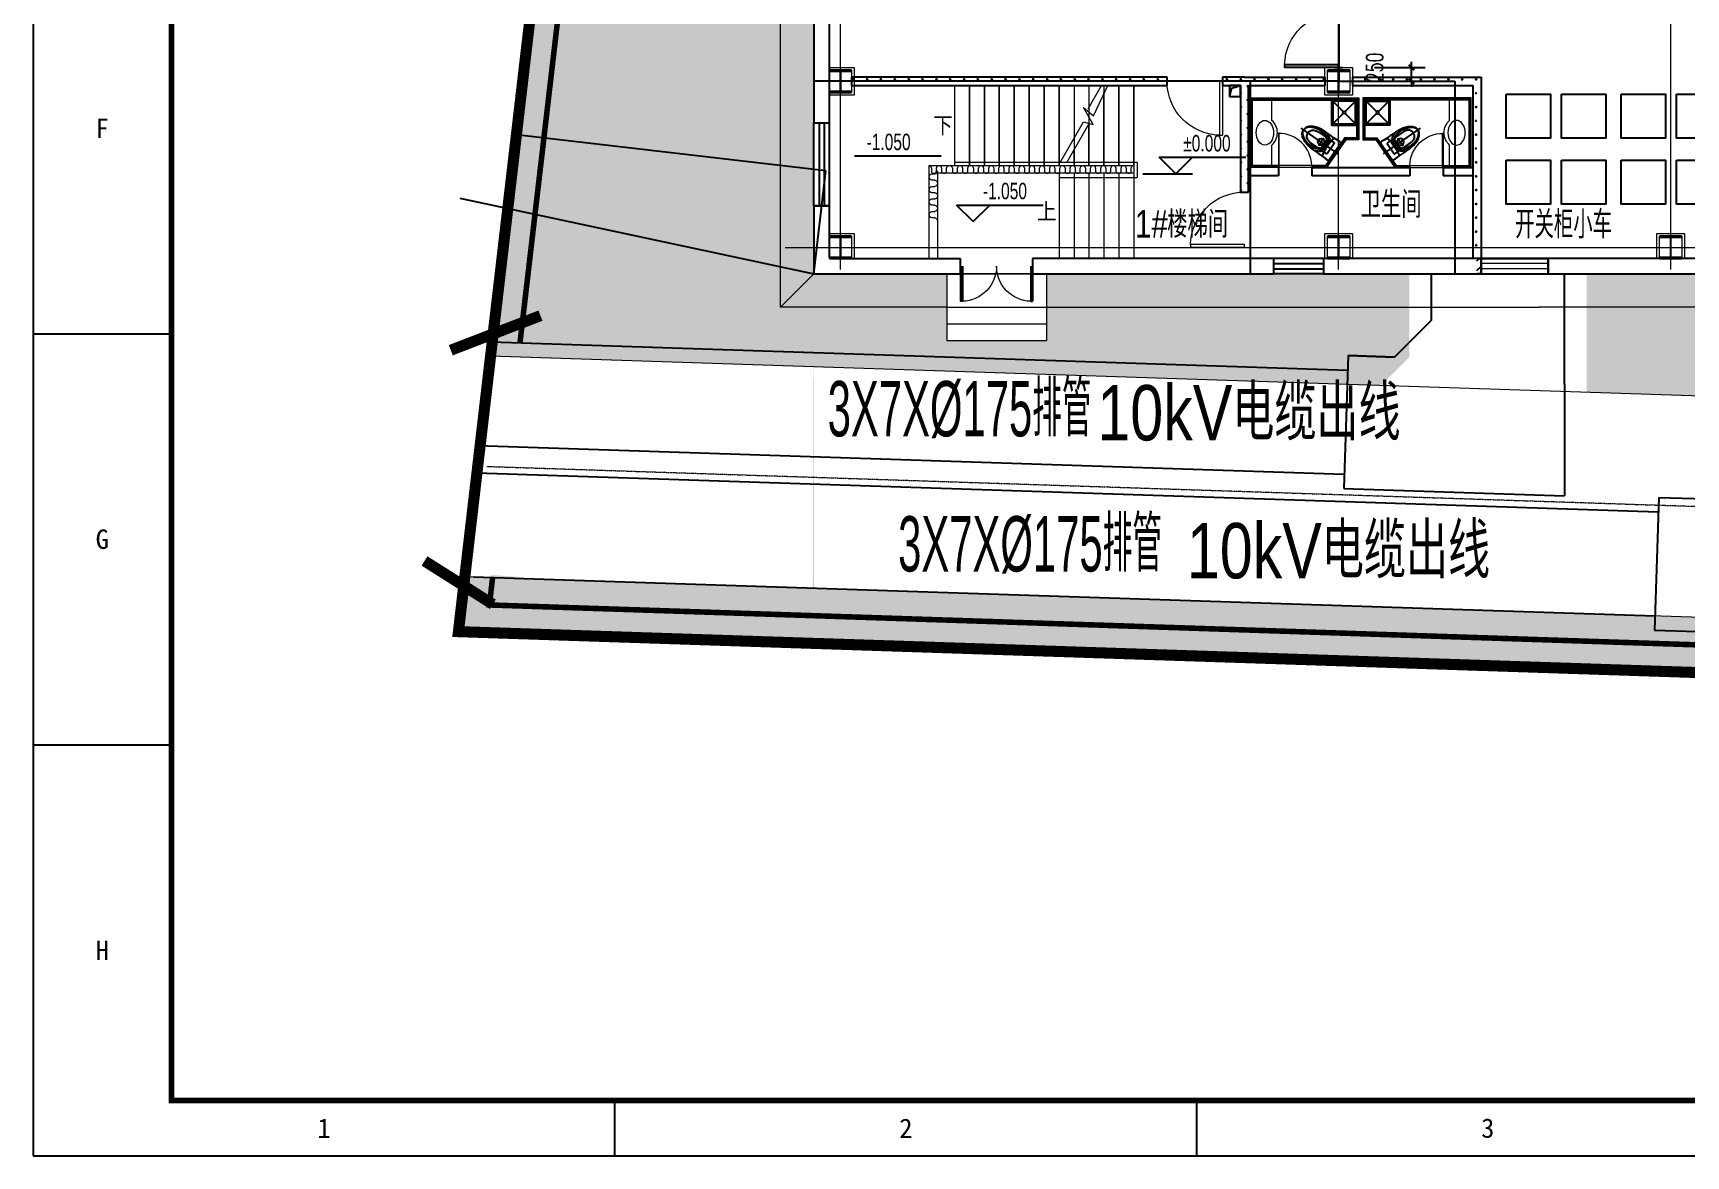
# Model space of a CAD drawing. Extents: x 3213259 to 3716512, y 332899 to 392399.
# Drawn here: x 3213309 to 3243170, y 332949 to 353233 of the extents above; entities that cross this region are included whole.
import ezdxf

# ---------------------------------------------------------------- set-up
doc = ezdxf.new("R2010")
doc.units = 0
doc.header["$LTSCALE"] = 1000
doc.header["$MEASUREMENT"] = 0
for name, pattern in [('235', [3, 2, -1]), ('ACAD_ISO02W100', [15, 12, -3]), ('CENTER', [50.8, 31.75, -6.35, 6.35, -6.35]), ('DASH', [0.35, 0.25, -0.1]), ('DOTE', [2.42, 2, -0.2, 0.02, -0.2]), ('ZXX0', [15, 10, -2.5, 0, -2.5])]:
    doc.linetypes.add(name, pattern=pattern)
for name, color, linetype, lineweight in [('A-Dim-Text', 3, 'Continuous', 9), ('A-DOOR', 31, 'Continuous', 20), ('A-Wall', 2, 'Continuous', 9), ('A-WALL-PATT', 111, 'Continuous', 9), ('JZ_DIM_SYMB', 3, 'Continuous', 0), ('JZ_SPACE', 7, 'Continuous', 0), ('JZX_DOTE', 14, 'DOTE', 0), ('JZX_PUB_TEXT', 7, 'Continuous', 0), ('JZX_STAIR', 150, 'Continuous', 0), ('JZX_ViewLine', 30, 'Continuous', 0), ('JZX_WINDOW', 4, 'Continuous', 0), ('window', 141, 'Continuous', 5), ('卫生间', 4, 'Continuous', 20), ('围墙', 5, 'Continuous', 13), ('道路', 220, 'Continuous', 13)]:
    doc.layers.add(name, color=color, linetype=linetype, lineweight=lineweight)
for name, color, linetype in [('AXIS', 3, 'Continuous'), ('Cen', 4, 'CENTER'), ('DEFAULT', 7, 'Continuous'), ('DIM_ELEV', 3, 'Continuous'), ('JQFrame_DefaultLayer', 7, 'Continuous'), ('JZX_AXIS', 3, 'Continuous'), ('JZX_COLUMN', 50, 'Continuous'), ('JZX_WALL', 50, 'Continuous'), ('PUB_HATCH', 8, 'Continuous'), ('PUB_TEXT', 7, 'Continuous'), ('PUB_WALL', 9, 'Continuous'), ('S-给排水提资', 4, 'Continuous'), ('WALL', 7, 'Continuous'), ('WALL-MOVE', 6, 'Continuous'), ('XK', 7, 'Continuous'), ('卫浴轮廓线', 7, 'Continuous'), ('立面填充', 8, 'Continuous'), ('站内道路', 7, 'Continuous')]:
    doc.layers.add(name, color=color, linetype=linetype)
doc.styles.add('_TCH_DIM', font='sepd_tss.shx', dxfattribs={"bigfont": 'sepd_hzt.shx'})
doc.styles.add('_TCH_DIM_T3', font='SIMPLEX.shx', dxfattribs={"width": 0.705882, "bigfont": 'GBCBIG'})
doc.styles.add('JQFrame_markText', font='txt')
doc.styles.add('sepd_yb2', font='sepd_gbe.shx', dxfattribs={"width": 0.8, "bigfont": 'sepd_gbc.shx'})
doc.styles.get("Standard").update_dxf_attribs({"font": 'SIMPLEX.shx', "bigfont": 'gbcbig.shx'})
doc.styles.add('上海院', font='romans8.shx', dxfattribs={"width": 0.7, "bigfont": 'hztxt1.shx'})
doc.dimstyles.new('_TCH_ARCH&&100', dxfattribs={"dimtxt": 297.5, "dimasz": 100, "dimexe": 250, "dimexo": 300, "dimgap": 126.25, "dimtad": 1, "dimdec": 0, "dimzin": 0, "dimdsep": 46, "dimtxsty": '_TCH_DIM_T3', "dimblk": 'ARCHTICK', "dimcen": 0.09, "dimclrt": 7, "dimazin": 2, "dimtfac": 1, "dimtdec": 0, "dimtix": 1, "dimtmove": 2, "dimatfit": 3, "dimfxl": 1, "dimtolj": 1, "dimtzin": 0, "dimarcsym": 0})
doc.dimstyles.new('ISO-25', dxfattribs={"dimtxt": 2.5, "dimasz": 2.5, "dimexe": 1.25, "dimexo": 0.625, "dimtad": 1, "dimtxsty": 'Standard', "dimcen": 2.5, "dimadec": 0, "dimazin": 0, "dimtfac": 1, "dimtmove": 0, "dimatfit": 3, "dimfxl": 1, "dimarcsym": 0})
pattern_1 = [(45, (-2346134.54, -733117.22), (-125.000003, 125.000003), [40, -136.7767]), (135, (-2345856.26, -733117.22), (-125.000003, -125.000003), [40, -136.7767])]
pattern_2 = [(90, (38683506.7, 5563254.86), (-538.815, 538.815), [142.875, -934.755]), (45, (38683506.7, 5563254.86), (-538.815367, 538.815367), [142.875, -619.125]), (135, (38683506.7, 5563254.86), (-538.815367, -538.815367), [142.875, -619.125])]

# ---------------------------------------------------------------- blocks, each defined once
blk = doc.blocks.new('JQStandardFrame-{BE07899B6A3C46F2A1DE3A833C04B494}')
at = {"layer": 'JQFrame_DefaultLayer', "color": 3}
blk.add_lwpolyline([(0, 0), (841, 0), (841, 594), (0, 594)], close=True, dxfattribs=at)
at = {"layer": 'JQFrame_DefaultLayer', "color": 3, "const_width": 1}
blk.add_lwpolyline([(25, 10), (831, 10), (831, 584), (25, 584)], close=True, dxfattribs=at)
at = {"layer": 'JQFrame_DefaultLayer', "color": 3}
for points in [[(0, 148.5), (25, 148.5)], [(0, 74.25), (25, 74.25)], [(105.12, 0), (105.12, 10)], [(210.25, 0), (210.25, 10)]]:
    blk.add_lwpolyline(points, dxfattribs=at)
at = {"layer": 'JQFrame_DefaultLayer', "color": 3, "char_height": 3.5, "attachment_point": 5, "style": 'JQFrame_markText'}
for s, insert in [('F', (12.5, 185.62)), ('G', (12.5, 111.38)), ('H', (12.5, 37.12)), ('1', (52.56, 5)), ('2', (157.69, 5)), ('3', (262.81, 5))]:
    blk.add_mtext(s, dxfattribs=dict(at, insert=insert))
blk = doc.blocks.new('$LinePat$保温层')
at = {"color": 0}
for p, q in [((24, -24), (24, -56)), ((72, -56), (72, -24))]:
    blk.add_line(p, q, dxfattribs=at)
for centre, start, end in [((96, -24), 90, 180), ((0, -24), 0, 90), ((48, -56), 180, 0)]:
    blk.add_arc(centre, 24, start, end, dxfattribs=at)
blk = doc.blocks.new('we')
at = {"layer": 'A-Wall', "color": 8}
for p, q in [((1783636, 781322), (1783636, 781381)), ((1783728, 781381), (1783728, 781322))]:
    blk.add_line(p, q, dxfattribs=at)
at = {"layer": 'A-Wall', "color": 8, "extrusion": (0, 0, -1)}
for centre, major_axis, start_param, end_param in [((1783590, 781381), (-46, 0), 1.570796, 3.141593), ((1783682, 781322), (-46, 0), 3.141593, 6.283185), ((1783774, 781381), (46, 0), 3.141593, 4.712389)]:
    blk.add_ellipse(centre, major_axis=major_axis, ratio=0.834279, start_param=start_param, end_param=end_param, dxfattribs=at)
blk = doc.blocks.new('A-2081（平）')
at = {"color": 5}
for p, q in [((-195, -140), (-200, -45)), ((-198, -85), (-198, -135)), ((-170, -15), (170, -15)), ((-97, -205), (97, -205)), ((-85, -240), (85, -240)), ((-83, -225), (-84, -240)), ((-80, -222), (-56, -222)), ((-77, -255), (77, -255)), ((-53, -225), (-52, -240)), ((53, -225), (52, -240)), ((80, -222), (56, -222)), ((83, -225), (84, -240)), ((200, -45), (195, -140))]:
    blk.add_line(p, q, dxfattribs=at)
blk.add_circle((0, -320), 60, dxfattribs=at)
for centre, radius, start, end in [((-170, -45), 30, 90, 180), ((-165, -140), 30, 180, 260.0104), ((0, 769), 954, 259.7185, 280.2815), ((-97, -255), 50, 90, 142.0977), ((-103, -300), 30, 109.2431, 150.0075), ((-80, -263), 23.3, 103.5585, 160.8243), ((-77, -285), 30, 90, 146.1489), ((-80, -225), 3, 90, 176.8202), ((-56, -225), 3, 3.1798, 90), ((56, -225), 3, 90, 176.8202), ((77, -285), 30, 33.8511, 90), ((80, -225), 3, 3.1798, 90), ((80, -263), 23.3, 19.1757, 76.4415), ((97, -255), 50, 37.9023, 90), ((103, -300), 30, 29.9925, 70.7569), ((170, -45), 30, 0, 90), ((165, -140), 30, 279.9896, 0)]:
    blk.add_arc(centre, radius, start, end, dxfattribs=at)
for points in [[(-200, -45), (-195, -217), (-195, -310), (-195, -355), (-188, -465), (-168, -549), (-127, -631), (-69, -687), (-24, -704), (-5, -705)], [(-102, -255), (-123, -289), (-142, -330), (-164, -407), (-167, -465), (-157, -535), (-131, -604), (-85, -668), (-34, -700), (3, -705)], [(102, -255), (123, -289), (142, -330), (164, -407), (167, -465), (157, -535), (131, -604), (85, -668), (34, -700), (-3, -705)], [(200, -45), (195, -217), (195, -310), (195, -355), (188, -465), (168, -549), (127, -631), (69, -687), (24, -704), (5, -705)]]:
    blk.add_spline(points, degree=3, dxfattribs=at)
for points, knots in [([(-195, -355), (-190, -331), (-181, -303), (-162, -263), (-146, -237), (-137, -225), (-136, -224)], [0, 0, 0, 0, 43.87532, 88.673864, 133.456773, 134.827767, 134.827767, 134.827767, 134.827767]), ([(-129, -285), (-130, -286), (-138, -301), (-156, -341), (-173, -403), (-176, -480), (-162, -541), (-140, -604), (-98, -658), (-52, -698), (-18, -703), (-5, -705)], [35.533784, 35.533784, 35.533784, 35.533784, 40.511286, 84.790455, 166.65136, 232.619779, 284.099214, 352.82178, 429.903801, 488.802423, 528.976733, 528.976733, 528.976733, 528.976733]), ([(-102, -268), (-107, -276), (-120, -296), (-141, -341), (-158, -396), (-162, -473), (-153, -537), (-126, -607), (-86, -666), (-35, -702), (-2, -704), (0, -705)], [16.055275, 16.055275, 16.055275, 16.055275, 45.054585, 85.747285, 166.018997, 214.312095, 285.127405, 359.169277, 437.441936, 497.99431, 534.930888, 534.930888, 534.930888, 534.930888]), ([(102, -268), (107, -276), (120, -296), (141, -341), (158, -396), (162, -473), (153, -537), (126, -607), (86, -666), (35, -702), (2, -704), (0, -705)], [16.055275, 16.055275, 16.055275, 16.055275, 45.054585, 85.747285, 166.018997, 214.312095, 285.127405, 359.169277, 437.441936, 497.99431, 534.930888, 534.930888, 534.930888, 534.930888]), ([(129, -285), (130, -286), (138, -301), (156, -341), (173, -403), (176, -480), (162, -541), (140, -604), (98, -658), (52, -698), (18, -703), (5, -705)], [35.533784, 35.533784, 35.533784, 35.533784, 40.511286, 84.790455, 166.65136, 232.619779, 284.099214, 352.82178, 429.903801, 488.802423, 528.976733, 528.976733, 528.976733, 528.976733]), ([(195, -355), (190, -331), (181, -303), (162, -263), (146, -237), (137, -225), (136, -224)], [0, 0, 0, 0, 43.87532, 88.673864, 133.456773, 134.827767, 134.827767, 134.827767, 134.827767])]:
    blk.add_open_spline(points, degree=3, knots=knots, dxfattribs=at)
at = {"layer": 'Cen', "color": 5, "ltscale": 2.5}
for p, q in [((0, 54), (0, -762)), ((-86, -320), (86, -320))]:
    blk.add_line(p, q, dxfattribs=at)
at = {"layer": 'DEFAULT', "color": 5, "linetype": 'ACAD_ISO02W100', "ltscale": 3}
blk.add_lwpolyline([(-120, -456), (-120, -117), (-120, -115), (-120, -115), (-119, -114), (-119, -113), (-119, -112), (-118, -112), (-118, -111), (-117, -111), (-117, -110), (-116, -110), (-115, -110), (-115, -109), (-114, -109), (112, -109), (114, -109), (115, -109), (115, -110), (116, -110), (117, -110), (117, -111), (118, -111), (118, -112), (119, -112), (119, -113), (119, -114), (120, -115), (120, -115), (120, -117), (119, -482), (115, -509), (107, -534), (102, -546), (95, -557), (88, -567), (79, -577), (70, -585), (59, -592), (46, -598), (32, -603), (17, -605), (0, -606), (-17, -605), (-32, -603), (-46, -598), (-59, -592), (-70, -585), (-79, -577), (-88, -567), (-95, -557), (-102, -546), (-107, -534), (-115, -509), (-119, -482), (-120, -456)], dxfattribs=at)
blk = doc.blocks.new('DSDS2')
at = {"color": 3}
for p, q in [((-161, 601), (-161, 641)), ((439, 601), (439, 641))]:
    blk.add_line(p, q, dxfattribs=at)
blk.add_lwpolyline([(439, 21), (439, 621), (429, 621), (429, 21), (439, 21)], dxfattribs=at)
at = {"color": 5}
blk.add_arc((434, 617), 595, 181.4607, 270.4813, dxfattribs=at)
at = {"layer": 'JZX_AXIS'}
for p, q in [((-951, -149), (-764, -336)), ((-541, -149), (-728, -336)), ((-764, -371), (-951, -559)), ((-728, -371), (-541, -559))]:
    blk.add_line(p, q, dxfattribs=at)
for points in [[(-971, -579), (-521, -579), (-521, -129), (-971, -129)], [(-951, -559), (-541, -559), (-541, -149), (-951, -149)]]:
    blk.add_lwpolyline(points, close=True, dxfattribs=at)
blk.add_circle((-746, -354), 25, dxfattribs=at)
at = {"layer": '卫生间', "color": 3}
for p, q in [((559, 601), (559, 235)), ((559, -212), (559, -579))]:
    blk.add_line(p, q, dxfattribs=at)
for points in [[(-161, -619), (-1011, -619), (-1011, 141), (-777, 141), (-429, 641), (949, 641), (949, -619), (-161, -619)], [(-161, -609), (-1001, -609), (-1001, 131), (-771, 131), (-424, 631), (-161, 631)], [(-161, -604), (-996, -604), (-996, 126), (-769, 126), (-421, 626), (-161, 626)], [(-161, -599), (-991, -599), (-991, 121), (-766, 121), (-419, 621), (-161, 621)], [(-161, -579), (-971, -579), (-971, 101), (-756, 101), (-408, 601), (909, 601), (909, -579), (-161, -579)], [(439, 631), (939, 631), (939, -609), (-161, -609)], [(439, 626), (934, 626), (934, -604), (-161, -604)], [(439, 621), (929, 621), (929, -599), (-161, -599)]]:
    blk.add_lwpolyline(points, dxfattribs=at)
blk.add_arc((759, 11), 300, 131.8103, 228.1897, dxfattribs=at)
blk.add_ellipse((684, 11), major_axis=(0, 224), ratio=0.694768, dxfattribs=at)
at = {"layer": '卫浴轮廓线', "linetype": 'DASH', "ltscale": 10, "rotation": 55.20211358944665}
blk.add_blockref('A-2081（平）', (-594, 360), dxfattribs=at)
blk = doc.blocks.new('_ArchTick')
at = {"color": 0, "linetype": 'ByBlock', "const_width": 0.4}
blk.add_lwpolyline([(-0.5, -0.5), (0.5, 0.5)], dxfattribs=at)
blk = doc.blocks.new('*D40')
at = {"layer": 'AXIS', "color": 0, "lineweight": -2}
for p, q in [((11795, 4930), (12710, 4930)), ((12460, 4930), (12460, 5030)), ((12460, 4680), (12460, 4930)), ((11795, 4680), (12710, 4680)), ((12460, 4680), (12460, 4580))]:
    blk.add_line(p, q, dxfattribs=at)
at = {"layer": 'Defpoints', "color": 0}
for p in [(11495, 4930), (12460, 4930), (11495, 4680)]:
    blk.add_point(p, dxfattribs=at)
at = {"layer": 'AXIS', "color": 0, "lineweight": -2, "xscale": 100, "yscale": 100, "zscale": 100}
for p, rotation in [((12460, 4930), 270), ((12460, 4680), 90)]:
    blk.add_blockref('_ArchTick', p, dxfattribs=dict(at, rotation=rotation))
at = {"layer": 'AXIS', "color": 7, "insert": (11795, 4930), "char_height": 297.5, "attachment_point": 5, "rotation": 90, "style": '_TCH_DIM_T3'}
blk.add_mtext('\\A1;250', dxfattribs=at)
blk = doc.blocks.new('$DorLib2D$00000001')
for p, q in [((0.45, 0.975), (0.5, 0.975)), ((0.45, 0), (0.45, 0.975)), ((0.5, 0), (0.5, 0.975)), ((0.5, 0), (0.45, 0))]:
    blk.add_line(p, q)
at = {"lineweight": 13}
blk.add_arc((0.475, 0), 0.975, 91.4693, 180, dxfattribs=at)
blk = doc.blocks.new('$TCHSYS$WIN2D')
for p, q in [((-0.5, 0.5), (0.5, 0.5)), ((-0.5, 0.5), (-0.5, -0.5)), ((0.5, 0.5), (0.5, -0.5)), ((0.5, 0.167), (-0.5, 0.167)), ((0.5, -0.167), (-0.5, -0.167)), ((-0.5, -0.5), (0.5, -0.5))]:
    blk.add_line(p, q)
blk = doc.blocks.new('bdz1')
at = {"layer": 'JZX_ViewLine'}
blk.add_lwpolyline([(-35452.092, -5191.813), (-35407.232, -5191.813), (-35407.232, -5214.373), (-35454.092, -5214.373), (-35454.092, -5193.813)], dxfattribs=at)
at = {"layer": '立面填充', "color": 2}
for p, q in [((-35444.612, -5191.813), (-35444.607, -5210.893)), ((-35444.617, -5210.893), (-35454.092, -5210.893)), ((-35446.212, -5210.893), (-35446.212, -5214.373)), ((-35444.607, -5210.893), (-35442.512, -5210.893)), ((-35442.512, -5210.893), (-35442.512, -5214.373)), ((-35442.932, -5215.21), (-35442.932, -5214.373)), ((-35442.932, -5214.373), (-35440.532, -5214.373)), ((-35440.532, -5216.367), (-35440.532, -5214.373)), ((-35442.932, -5215.21), (-35443.599, -5215.877)), ((-35460.103, -5215.593), (-35444.449, -5216.109)), ((-35444.441, -5215.849), (-35444.52, -5218.248)), ((-35443.599, -5215.877), (-35444.441, -5215.849)), ((-35444.441, -5215.849), (-35443.599, -5215.877)), ((-35440.532, -5216.367), (-35440.532, -5218.38)), ((-35460.165, -5217.472), (-35444.511, -5217.988)), ((-35460.181, -5217.964), (-35438.836, -5218.669)), ((-35444.52, -5218.248), (-35440.532, -5218.38)), ((-35438.827, -5218.409), (-35438.906, -5220.808)), ((-35438.827, -5218.409), (-35437.985, -5218.437)), ((-35460.243, -5219.843), (-35438.898, -5220.548)), ((-35438.906, -5220.808), (-35438.14, -5220.833))]:
    blk.add_line(p, q, dxfattribs=at)
blk = doc.blocks.new('*D164')
at = {"layer": 'Defpoints', "color": 0}
for p in [(3222041, 351396), (3221824, 349534), (3227415, 348882)]:
    blk.add_point(p, dxfattribs=at)
at = {"layer": 'PUB_TEXT', "color": 0, "lineweight": -2}
for p, q in [((3221824, 349535), (3222041, 351397)), ((3227632, 350743), (3222041, 351396)), ((3227415, 348882), (3227632, 350744))]:
    blk.add_line(p, q, dxfattribs=at)
for p, rotation in [((3222041, 351396), 173.342735887584), ((3227632, 350743), 353.342735887584)]:
    blk.add_blockref('_ArchTick', p, dxfattribs=dict(at, rotation=rotation))
at = {"layer": 'PUB_TEXT', "color": 0, "insert": (3224837, 351071), "char_height": 2.5, "attachment_point": 5, "rotation": 353.3427, "style": 'sepd_yb2'}
blk.add_mtext('5628,86', dxfattribs=at)
blk = doc.blocks.new('A$C4F704F05')
at = {"color": 7}
blk.add_solid([(0.469, 0.681), (0, 0.51), (0.655, 0.172), (0.185, 0)], dxfattribs=at)
blk = doc.blocks.new('A$C62D55686')
at = {"layer": 'PUB_HATCH'}
h = blk.add_hatch(dxfattribs=at)
h.set_pattern_fill('石膏板', color=256, scale=50, style=0)
h.set_pattern_definition(pattern_1)
h.paths.add_polyline_path([(2343.8, 4606), (8043.8, 4606), (8043.8, 4754), (2343.8, 4754)])
h = blk.add_hatch(dxfattribs=at)
h.set_pattern_fill('石膏板', color=256, scale=50, style=0)
h.set_pattern_definition(pattern_1)
h.paths.add_polyline_path([(9443.8, 4655.3), (9443.8, 4754), (9043.8, 4754), (9043.8, 4606), (9369.8, 4606), (9382.3, 4618.5)])
h = blk.add_hatch(dxfattribs=at)
h.set_pattern_fill('石膏板', color=256, scale=50, style=0)
h.set_pattern_definition(pattern_1)
h.paths.add_polyline_path([(9382.3, 4618.5), (9369.8, 4606), (9369.8, 2680), (9517.8, 2680), (9517.8, 4606), (9505.3, 4618.5), (9443.8, 4655.3)])
h = blk.add_hatch(dxfattribs=at)
h.set_pattern_fill('石膏板', color=256, scale=50, style=0)
h.set_pattern_definition(pattern_1)
h.paths.add_polyline_path([(9443.8, 4655.3), (9505.3, 4618.5), (9517.8, 4606), (10893.8, 4606), (10893.8, 4754), (9443.8, 4754)])
h = blk.add_hatch(dxfattribs=at)
h.set_pattern_fill('石膏板', color=256, scale=50, style=0)
h.set_pattern_definition(pattern_1)
h.paths.add_polyline_path([(11393.8, 4754), (11393.8, 4606), (13569.8, 4606), (13717.8, 4754)])
h = blk.add_hatch(dxfattribs=at)
h.set_pattern_fill('石膏板', color=256, scale=50, style=0)
h.set_pattern_definition(pattern_1)
h.paths.add_polyline_path([(13717.8, 4754), (13569.8, 4606), (13569.8, 1480), (13717.8, 1480)])
h = blk.add_hatch(dxfattribs=at)
h.set_pattern_fill('普通砖', color=256, scale=50, style=0)
h.set_pattern_definition([(45, (-2346177.02, -733063.31), (-88.388383, 88.388383), [])])
h.paths.add_polyline_path([(13643.8, 1480), (13643.8, 1200), (13723.8, 1200), (13723.8, 1480)])
at = {"layer": 'PUB_WALL'}
for points in [[(8043.8, 4754), (2343.8, 4754), (2356.3, 4741.5), (8031.3, 4741.5)], [(2343.8, 4754), (2343.8, 4606), (2356.3, 4618.5), (2356.3, 4741.5)], [(2343.8, 4606), (8043.8, 4606), (8031.3, 4618.5), (2356.3, 4618.5)], [(8043.8, 4606), (8043.8, 4754), (8031.3, 4741.5), (8031.3, 4618.5)], [(9443.8, 4754), (9043.8, 4754), (9056.3, 4741.5), (9443.8, 4741.5)], [(9043.8, 4754), (9043.8, 4606), (9056.3, 4618.5), (9056.3, 4741.5)], [(9043.8, 4606), (9369.8, 4606), (9382.3, 4618.5), (9056.3, 4618.5)], [(9369.8, 4606), (9369.8, 2680), (9382.3, 2692.5), (9382.3, 4618.5)], [(9443.8, 4754), (10893.8, 4754), (10893.8, 4741.5), (9443.8, 4741.5)], [(9517.8, 2680), (9517.8, 4606), (9505.3, 4618.5), (9505.3, 2692.5)], [(9517.8, 4606), (10893.8, 4606), (10893.8, 4618.5), (9505.3, 4618.5)], [(10893.8, 4754), (10893.8, 4606), (10881.3, 4606), (10881.3, 4754)], [(11393.8, 4754), (13717.8, 4754), (13705.3, 4741.5), (11393.8, 4741.5)], [(11393.8, 4754), (11393.8, 4606), (11406.3, 4606), (11406.3, 4754)], [(11393.8, 4606), (13569.8, 4606), (13582.3, 4618.5), (11393.8, 4618.5)], [(13569.8, 4606), (13569.8, 1480), (13582.3, 1480), (13582.3, 4618.5)], [(13717.8, 4754), (13717.8, 1480), (13705.3, 1480), (13705.3, 4741.5)], [(9369.8, 2680), (9517.8, 2680), (9505.3, 2692.5), (9382.3, 2692.5)], [(13723.8, 1480), (13643.8, 1480), (13643.8, 1455), (13698.8, 1455)], [(13643.8, 1200), (13723.8, 1200), (13698.8, 1225), (13643.8, 1225)], [(13723.8, 1200), (13723.8, 1480), (13698.8, 1455), (13698.8, 1225)], [(14923.8, 1480), (14923.8, 1200), (14948.8, 1225), (14948.8, 1455)]]:
    blk.add_hatch(color=2, dxfattribs=at).paths.add_polyline_path(points)
for p, q in [((10168.8, 4980), (10168.8, 4930)), ((11143.8, 4980), (10168.8, 4980)), ((11143.8, 4930), (10168.8, 4930)), ((11143.8, 4930), (11143.8, 4980)), ((1663.8, 2430.3), (1663.8, 3930.3)), ((1663.8, 3930.3), (1943.8, 3930.3)), ((1757.1, 3930.3), (1757.1, 2430.3)), ((1850.4, 3930.3), (1850.4, 2430.3)), ((1943.8, 2430.3), (1943.8, 3930.3)), ((1663.8, 2430.3), (1943.8, 2430.3)), ((4313.8, 1340), (4313.8, 706.3)), ((4346.3, 1340), (4346.3, 706.3)), ((5581.3, 1340), (5581.3, 706.3)), ((5613.8, 1340), (5613.8, 706.3)), ((13723.8, 1480), (14923.8, 1480)), ((13723.8, 1200), (14923.8, 1200)), ((4346.3, 706.3), (4313.8, 706.3)), ((5581.3, 706.3), (5613.8, 706.3))]:
    blk.add_line(p, q)
at = {"color": 0}
for p, q in [((9973.8, 1200), (9973.8, 1480)), ((10873.8, 1480), (9973.8, 1480)), ((9973.8, 1386.7), (10873.8, 1386.7)), ((9973.8, 1293.4), (10873.8, 1293.4)), ((10873.8, 1200), (9973.8, 1200)), ((10873.8, 1480), (10873.8, 1200))]:
    blk.add_line(p, q, dxfattribs=at)
for points in [[(14172.4, 4450.2), (14972.4, 4450.2), (14972.4, 3650.2), (14172.4, 3650.2)], [(15172.4, 4450.2), (15972.4, 4450.2), (15972.4, 3650.2), (15172.4, 3650.2)], [(16248.4, 4450.2), (17048.4, 4450.2), (17048.4, 3650.2), (16248.4, 3650.2)], [(17248.4, 4450.2), (18048.4, 4450.2), (18048.4, 3650.2), (17248.4, 3650.2)], [(14172.4, 3258.2), (14972.4, 3258.2), (14972.4, 2458.2), (14172.4, 2458.2)], [(15172.4, 3258.2), (15972.4, 3258.2), (15972.4, 2458.2), (15172.4, 2458.2)], [(16248.4, 3258.2), (17048.4, 3258.2), (17048.4, 2458.2), (16248.4, 2458.2)], [(17248.4, 3258.2), (18048.4, 3258.2), (18048.4, 2458.2), (17248.4, 2458.2)]]:
    blk.add_lwpolyline(points, close=True)
at = {"lineweight": 13, "extrusion": (0, 0, -1)}
for centre, major_axis, start_param, end_param in [((11143.8, 4955), (689.4, 689.4), 3.9526347, 5.4977871), ((4330, 1340), (448.1, 448.1), 0.7853982, 2.3305507), ((5597.5, 1340), (-448.1, 448.1), 3.9526347, 5.4977871)]:
    blk.add_ellipse(centre, major_axis=major_axis, ratio=1, start_param=start_param, end_param=end_param, dxfattribs=at)
at = {"layer": 'A-DOOR'}
blk.add_line((9369.8, 2680), (9517.8, 2680), dxfattribs=at)
at = {"layer": 'A-Wall'}
for p, q in [((7443.8, 3154), (3747.8, 3154)), ((3747.8, 1480), (3747.8, 3154)), ((7443.8, 3018), (3895.8, 3018)), ((3895.8, 3018), (3895.8, 1480)), ((7443.8, 3154), (7443.8, 3018))]:
    blk.add_line(p, q, dxfattribs=at)
at = {"layer": 'DIM_ELEV'}
for p, q in [((2396.5, 3331.3), (3961.5, 3331.3)), ((8201.4, 3007.7), (7901.4, 3307.7)), ((7901.4, 3307.7), (9466.4, 3307.7)), ((8201.4, 3007.7), (8501.4, 3307.7)), ((7609.5, 3007.7), (8501.4, 3007.7)), ((4543, 2145), (4243, 2445)), ((4243, 2445), (5808, 2445)), ((4543, 2145), (4843, 2445))]:
    blk.add_line(p, q, dxfattribs=at)
at = {"layer": 'JZ_DIM_SYMB'}
for points in [[(4063.8, 3830, 0, 0, 0), (5518.8, 3830, 80, 0, 0), (5818.8, 3830, 0, 0, 0)], [(5958.8, 2293, 0, 0, 0), (7856, 2293, 0, 0, 0), (7856, 3829.5, 0, 0, 0), (7203.8, 3829.9, 80, 0, 0), (6903.8, 3830, 0, 0, 0)]]:
    blk.add_lwpolyline(points, format="xyseb", dxfattribs=at)
at = {"layer": 'JZX_COLUMN'}
for p, q in [((2343.8, 4880), (1943.8, 4880)), ((1943.8, 4880), (1943.8, 4864)), ((1943.8, 4864), (2138.8, 4864)), ((2138.8, 4864), (2138.8, 4496)), ((2148.8, 4496), (2148.8, 4864)), ((2148.8, 4864), (2343.8, 4864)), ((2343.8, 4864), (2343.8, 4880)), ((11343.8, 4880), (10943.8, 4880)), ((10943.8, 4864), (11138.8, 4864)), ((11138.8, 4864), (11138.8, 4496)), ((11148.8, 4496), (11148.8, 4864)), ((11148.8, 4864), (11343.8, 4864)), ((11343.8, 4864), (11343.8, 4880)), ((2138.8, 4496), (1943.8, 4496)), ((1943.8, 4496), (1943.8, 4480)), ((1943.8, 4480), (2343.8, 4480)), ((2343.8, 4496), (2148.8, 4496)), ((2343.8, 4480), (2343.8, 4496)), ((11138.8, 4496), (10943.8, 4496)), ((10943.8, 4496), (10943.8, 4480)), ((10943.8, 4480), (11343.8, 4480)), ((11343.8, 4496), (11148.8, 4496)), ((11343.8, 4480), (11343.8, 4496)), ((2343.8, 1880), (1943.8, 1880)), ((1943.8, 1880), (1943.8, 1864)), ((1943.8, 1864), (2138.8, 1864)), ((2138.8, 1864), (2138.8, 1496)), ((2148.8, 1496), (2148.8, 1864)), ((2148.8, 1864), (2343.8, 1864)), ((2343.8, 1864), (2343.8, 1880)), ((11343.8, 1880), (10943.8, 1880)), ((10943.8, 1880), (10943.8, 1864)), ((10943.8, 1864), (11138.8, 1864)), ((11138.8, 1864), (11138.8, 1496)), ((11148.8, 1496), (11148.8, 1864)), ((11148.8, 1864), (11343.8, 1864)), ((11343.8, 1864), (11343.8, 1880)), ((17343.8, 1880), (16943.8, 1880)), ((16943.8, 1880), (16943.8, 1864)), ((16943.8, 1864), (17138.8, 1864)), ((17138.8, 1864), (17138.8, 1496)), ((17148.8, 1496), (17148.8, 1864)), ((17148.8, 1864), (17343.8, 1864)), ((17343.8, 1864), (17343.8, 1880)), ((2138.8, 1496), (1943.8, 1496)), ((1943.8, 1496), (1943.8, 1480)), ((2343.8, 1496), (2148.8, 1496)), ((2343.8, 1480), (2343.8, 1496)), ((11138.8, 1496), (10943.8, 1496)), ((10943.8, 1496), (10943.8, 1480)), ((11343.8, 1496), (11148.8, 1496)), ((11343.8, 1480), (11343.8, 1496)), ((17138.8, 1496), (16943.8, 1496)), ((16943.8, 1496), (16943.8, 1480)), ((17343.8, 1496), (17148.8, 1496)), ((17343.8, 1480), (17343.8, 1496)), ((1943.8, 1480), (2343.8, 1480)), ((10943.8, 1480), (11343.8, 1480)), ((16943.8, 1480), (17343.8, 1480))]:
    blk.add_line(p, q, dxfattribs=at)
at = {"layer": 'JZX_DOTE', "ltscale": 20}
for p, q in [((2143.8, 1280), (2143.8, 24280)), ((11143.8, 1280), (11143.8, 24280)), ((17143.8, 1280), (17143.8, 24280)), ((1143.8, 1680), (49043.8, 1680))]:
    blk.add_line(p, q, dxfattribs=at)
at = {"layer": 'JZX_STAIR'}
for p, q in [((4203.8, 4606), (4203.8, 3154)), ((4473.8, 4606), (4473.8, 3154)), ((4473.8, 3154), (4473.8, 4605)), ((4743.8, 4606), (4743.8, 3154)), ((4743.8, 3154), (4743.8, 4605)), ((5013.8, 4606), (5013.8, 3154)), ((5013.8, 3154), (5013.8, 4605)), ((5283.8, 4606), (5283.8, 3154)), ((5283.8, 3154), (5283.8, 4605)), ((5553.8, 4606), (5553.8, 3154)), ((5553.8, 3154), (5553.8, 4605)), ((5823.8, 4606), (5823.8, 3154)), ((5823.8, 3154), (5823.8, 4605)), ((6093.8, 4606), (6093.8, 3154)), ((6093.8, 3154), (6093.8, 4605)), ((6363.8, 4606), (6363.8, 3154)), ((6617.9, 4184), (6861.5, 4606)), ((6633.8, 4606), (6633.8, 3154)), ((6717.9, 4057.2), (6977, 4606)), ((6903.8, 4606), (6903.8, 3154)), ((6903.8, 3154), (6903.8, 4479.2)), ((7173.8, 4606), (7173.8, 3154)), ((7173.8, 3154), (7173.8, 4605)), ((7443.8, 4606), (7443.8, 3154)), ((7443.8, 3154), (7443.8, 4605)), ((6710.3, 3899.5), (6537.5, 4205.5)), ((6537.5, 4205.5), (6717.9, 4057.2)), ((6116.1, 3215), (6538, 3945.7)), ((6231.6, 3215), (6638, 3918.9)), ((6538, 3945.7), (6710.3, 3899.5)), ((6633.8, 3154), (6633.8, 3911.5)), ((6363.8, 3154), (6363.8, 3443.9)), ((7503.8, 3215), (4203.8, 3215)), ((6093.8, 3006), (6093.8, 1480)), ((6363.8, 3006), (6363.8, 1480)), ((6633.8, 3006), (6633.8, 1480)), ((6903.8, 3006), (6903.8, 1480)), ((7173.8, 3006), (7173.8, 1480)), ((7443.8, 3006), (7443.8, 1480)), ((7503.8, 3215), (7503.8, 2945)), ((6093.8, 2945), (7503.8, 2945)), ((4063.8, 1200), (4063.8, 0)), ((5863.8, 1200), (5863.8, 0)), ((4063.8, 600), (5863.8, 600)), ((4063.8, 300), (5863.8, 300)), ((4063.8, 0), (5863.8, 0))]:
    blk.add_line(p, q, dxfattribs=at)
at = {"layer": 'JZX_ViewLine'}
for p, q in [((1063.8, 600), (1063.8, 22008.6)), ((1663.8, 1200), (1063.8, 600)), ((4063.8, 600), (1063.8, 600)), ((49123.8, 600), (14768.8, 600))]:
    blk.add_line(p, q, dxfattribs=at)
for points in [[(1943.8, 4930), (2393.8, 4930), (2393.8, 4430), (1943.8, 4430)], [(1943.8, 1930), (2393.8, 1930), (2393.8, 1480)], [(10893.8, 1480), (10893.8, 1930), (11393.8, 1930), (11393.8, 1480)], [(16893.8, 1480), (16893.8, 1930), (17393.8, 1930), (17393.8, 1480)], [(5863.8, 600), (14768.8, 600)]]:
    blk.add_lwpolyline(points, dxfattribs=at)
for points in [[(1943.8, 4880), (2343.8, 4880), (2343.8, 4480), (1943.8, 4480)], [(10893.8, 4930), (11393.8, 4930), (11393.8, 4430), (10893.8, 4430)], [(10943.8, 4880), (11343.8, 4880), (11343.8, 4480), (10943.8, 4480)], [(1943.8, 1880), (2343.8, 1880), (2343.8, 1480), (1943.8, 1480)], [(10943.8, 1880), (11343.8, 1880), (11343.8, 1480), (10943.8, 1480)], [(16943.8, 1880), (17343.8, 1880), (17343.8, 1480), (16943.8, 1480)]]:
    blk.add_lwpolyline(points, close=True, dxfattribs=at)
at = {"layer": 'JZX_WALL', "linetype": 'ByBlock'}
for p, q in [((1663.8, 6130.1), (1663.8, 3930.3)), ((1943.8, 3930.3), (1943.8, 6130.1)), ((1663.8, 3930.3), (1943.8, 3930.3)), ((10057.8, 3120), (10057.8, 2972)), ((10657.8, 3120), (10657.8, 2972)), ((12429.8, 3120), (12429.8, 2972)), ((13029.8, 3120), (13029.8, 2972)), ((13569.8, 2972), (13569.8, 1480)), ((1943.8, 2430.3), (1663.8, 2430.3)), ((1663.8, 2430.3), (1663.8, 1200)), ((1943.8, 1880), (1943.8, 2430.3)), ((1943.8, 1496), (1943.8, 1864))]:
    blk.add_line(p, q, dxfattribs=at)
at = {"layer": 'JZX_WALL'}
for p, q in [((11069.8, 4930), (11217.8, 4930)), ((1663.8, 1200), (3843.8, 1200)), ((2343.8, 1480), (4313.8, 1480)), ((3843.8, 1200), (4313.8, 1200)), ((4313.8, 1200), (4313.8, 1480)), ((9543.8, 1480), (5613.8, 1480)), ((5613.8, 1480), (5613.8, 1200)), ((5613.8, 1480), (5613.8, 1200)), ((5613.8, 1200), (9543.8, 1200)), ((5613.8, 1200), (7723.8, 1200)), ((9973.8, 1480), (9543.8, 1480)), ((9543.8, 1200), (9973.8, 1200)), ((9973.8, 1200), (9973.8, 1480)), ((10943.8, 1480), (10873.8, 1480)), ((10873.8, 1480), (10873.8, 1200)), ((10873.8, 1200), (11143.8, 1200)), ((11143.8, 1200), (13243.8, 1200)), ((13243.8, 1480), (11343.8, 1480)), ((14923.8, 1480), (13243.8, 1480)), ((13243.8, 1200), (14923.8, 1200)), ((16943.8, 1480), (14923.8, 1480)), ((14923.8, 1200), (17143.8, 1200)), ((17143.8, 1200), (18823.8, 1200)), ((18823.8, 1480), (17343.8, 1480))]:
    blk.add_line(p, q, dxfattribs=at)
at = {"layer": 'JZX_WALL', "linetype": 'ByBlock'}
for points in [[(10657.8, 3120), (12429.8, 3120)], [(13029.8, 3120), (13569.8, 3120)], [(10057.8, 2972), (9517.8, 2972)], [(12429.8, 2972), (10657.8, 2972)], [(13569.8, 2972), (13029.8, 2972)]]:
    blk.add_lwpolyline(points, dxfattribs=at)
at = {"layer": 'JZX_WINDOW'}
blk.add_line((4313.8, 1200), (5613.8, 1200), dxfattribs=at)
at = {"layer": 'S-给排水提资'}
for p, q in [((9169.8, 4406), (9217, 4555)), ((9217, 4555), (9369.8, 4606))]:
    blk.add_line(p, q, dxfattribs=at)
blk.add_lwpolyline([(9169.8, 4406), (9369.8, 4406), (9369.8, 4606), (9169.8, 4606)], close=True, dxfattribs=at)
at = {"layer": 'WALL', "color": 2}
for p, q in [((13723.8, 1480), (13643.8, 1480)), ((13643.8, 1200), (13723.8, 1200)), ((13723.8, 1200), (13723.8, 1480)), ((14923.8, 1480), (14923.8, 1200))]:
    blk.add_line(p, q, dxfattribs=at)
at = {"layer": 'WALL-MOVE', "color": 2}
for p, q in [((8043.8, 4754), (2343.8, 4754)), ((2343.8, 4754), (2343.8, 4606)), ((2343.8, 4606), (8043.8, 4606)), ((8043.8, 4606), (8043.8, 4754)), ((9443.8, 4754), (9043.8, 4754)), ((9043.8, 4754), (9043.8, 4606)), ((9043.8, 4606), (9369.8, 4606)), ((9369.8, 4606), (9369.8, 2680)), ((9443.8, 4754), (10893.8, 4754)), ((9517.8, 2680), (9517.8, 4606)), ((9517.8, 4606), (10893.8, 4606)), ((10893.8, 4754), (10893.8, 4606)), ((11393.8, 4754), (13717.8, 4754)), ((11393.8, 4754), (11393.8, 4606)), ((11393.8, 4606), (13569.8, 4606)), ((13569.8, 4606), (13569.8, 1480)), ((13717.8, 4754), (13717.8, 1480)), ((9369.8, 2680), (9517.8, 2680))]:
    blk.add_line(p, q, dxfattribs=at)
at = {"layer": 'A-Wall', "color": 8, "xscale": -2.354166666103993, "yscale": 1.849999999511056, "zscale": 1.849999999534791, "rotation": 270}
for p in [(3895.8, 2837), (3895.8, 2611), (3895.8, 2385), (3895.8, 2158)]:
    blk.add_blockref('$LinePat$保温层', p, dxfattribs=at)
at = {"layer": 'A-WALL-PATT', "color": 3, "xscale": -1}
for p in [(1787514.8, -778266), (1787698.9, -778266), (1787894.6, -778265.9), (1788078.7, -778265.9), (1788274.3, -778265.9), (1788458.4, -778265.9), (1788642.5, -778265.9), (1788826.6, -778265.9), (1789010.8, -778265.9), (1789194.9, -778265.9), (1789379, -778265.9), (1789560.8, -778265.8), (1789745, -778265.8), (1789929.1, -778265.8), (1790113.2, -778265.8), (1790297.3, -778265.8), (1790481.4, -778265.8), (1790665.5, -778265.8), (1790849.6, -778265.8), (1791033.7, -778265.8)]:
    blk.add_blockref('we', p, dxfattribs=at)
at = {"layer": 'window', "color": 0}
for name, p, xscale, yscale, zscale, rotation in [('$DorLib2D$00000001', (8543.8, 4680), 1000, -1000, 1000, 359.9999999998962), ('$DorLib2D$00000001', (9443.8, 2180), 1000, -1000, 1000, 269.9999999999847), ('$TCHSYS$WIN2D', (14323.8, 1340), -1200, -280, -1200, 180.0000000000058)]:
    blk.add_blockref(name, p, dxfattribs=dict(at, xscale=xscale, yscale=yscale, zscale=zscale, rotation=rotation))
at = {"layer": '卫生间', "color": 3, "rotation": 180}
blk.add_blockref('DSDS2', (10496.7, 3761.3), dxfattribs=at)
at = {"layer": '卫生间', "color": 3, "xscale": -1, "rotation": 180}
blk.add_blockref('DSDS2', (12590.8, 3761.3), dxfattribs=at)
at = {"layer": 'JZ_SPACE', "style": '上海院', "width": 0.7}
blk.add_text('开关柜小车', height=500, dxfattribs=at).set_placement((14333.3, 1841.9))
at = {"layer": 'JZX_PUB_TEXT', "style": 'sepd_yb2', "width": 1.1}
for s, p in [('下', (3821.4, 3703.4)), ('上', (5697.7, 2151.5))]:
    blk.add_text(s, height=337.6, dxfattribs=at).set_placement(p)
at = {"layer": 'PUB_TEXT'}
for s, height, style, width, p in [('-1.050', 297.5, '_TCH_DIM', 0.705882, (2615.5, 3436.3)), ('%%P0.000', 297.5, '_TCH_DIM', 0.705882, (8336.4, 3412.7)), ('-1.050', 297.5, '_TCH_DIM', 0.705882, (4718, 2550)), ('卫生间', 482.27, 'sepd_yb2', 0.8, (11543, 2211.4)), ('1#', 500, 'sepd_yb2', 0.8, (7464.1, 1853.5)), ('楼梯间', 482.27, 'sepd_yb2', 0.8, (8047.4, 1853.5))]:
    blk.add_text(s, height=height, dxfattribs=dict(at, style=style, width=width)).set_placement(p)
at = {"layer": 'AXIS', "color": 3}
dim = blk.add_linear_dim(base=(12460.4, 4930), p1=(11495.3, 4680), p2=(11495.3, 4930), angle=90, dimstyle='_TCH_ARCH&&100', dxfattribs=at)
dim.commit()
dim.dimension.update_dxf_attribs({"geometry": '*D40', "text_midpoint": (11795.3, 4930), "dimtype": 129})

msp = doc.modelspace()

# ---------------------------------------------------------------- hatches: boundary and pattern name
h = msp.add_hatch()
h.set_pattern_fill('GRASS', color=256, scale=30, style=0)
h.set_pattern_definition(pattern_2)
h.paths.add_polyline_path([(3227414.856, 356861.717), (3225914.856, 356861.717), (3225914.856, 359861.717), (3227414.856, 359861.717)])
h.paths.add_polyline_path([(3282466.609, 379933.53), (3282466.609, 379433.53), (3279336.214, 379433.53), (3279336.214, 379933.53), (3228683.227, 379933.53), (3227414.856, 369441.717), (3227414.856, 342708.338), (3278719.894, 341014.653), (3283262.384, 379933.53)])
edge = h.paths.add_edge_path()
edge.add_line((3221575.256, 347403.567), (3227409.321, 347210.972))
edge.add_line((3227409.321, 347210.972), (3227396.062, 343209.231))
edge.add_line((3227396.062, 343209.231), (3221109.927, 343416.749))
edge.add_line((3221109.927, 343416.749), (3220993.595, 342420.045))
edge.add_line((3220993.595, 342420.045), (3279163.189, 340499.747))
edge.add_line((3279163.189, 340499.747), (3283824.137, 380433.53))
edge.add_line((3283824.137, 380433.53), (3282466.609, 380433.53))
edge.add_line((3282466.609, 380433.53), (3282466.609, 379433.53))
edge.add_line((3282466.609, 379433.53), (3279336.214, 379433.53))
edge.add_line((3279336.214, 379433.53), (3279336.214, 380135.488))
edge.add_line((3279336.214, 380135.488), (3279833.813, 380433.53))
edge.add_line((3279833.813, 380433.53), (3226182.622, 380433.53))
edge.add_arc((3254466.895, 370433.529), 30000.002, 160.5287798, 173.3427359)
edge.add_line((3224669.171, 373911.427), (3221575.256, 347403.567))
h = msp.add_hatch()
h.set_pattern_fill('GRASS', color=256, scale=30, style=0)
h.set_pattern_definition(pattern_2)
h.paths.add_polyline_path([(3283262.384, 379933.53), (3282758.99, 379933.53), (3279449.919, 351582.273, -0.39005211), (3268161.153, 341863.492), (3227414.856, 343208.61), (3227414.856, 342708.338), (3278719.894, 341014.653)])
h = msp.add_hatch()
h.set_pattern_fill('GRASS', color=256, scale=30, style=0)
h.set_pattern_definition(pattern_2)
h.paths.add_polyline_path([(3275476.89, 352045.993), (3275618.785, 353261.717), (3274274.856, 353261.717), (3274274.856, 348866.43, 0.123243665)])
h.paths.add_polyline_path([(3277805.122, 362677.489), (3277805.122, 368574.986), (3276205.857, 368574.986), (3276205.857, 362677.489)], flags=25)
h.paths.add_polyline_path([(3237665.533, 346872.393), (3238174.856, 347381.717), (3238174.856, 348881.717), (3231614.856, 348881.717), (3231614.856, 347681.717), (3229814.856, 347681.717), (3229814.856, 348881.717), (3227414.856, 348881.717), (3227414.856, 347210.789)])
h.paths.add_polyline_path([(3243957.811, 346664.672), (3244174.856, 346881.717), (3244174.856, 348881.717), (3241374.856, 348881.717), (3241374.856, 346749.941)])
edge = h.paths.add_edge_path()
edge.add_line((3247374.856, 348881.717), (3247374.856, 346551.869))
edge.add_line((3247374.856, 346551.869), (3268293.129, 345861.314))
edge.add_arc((3268524.088, 352857.503), 7000, 268.1092354, 325.2390854)
edge.add_line((3274274.856, 348866.43), (3274274.856, 348881.717))
edge.add_line((3274274.856, 348881.717), (3272524.856, 348881.717))
edge.add_line((3272524.856, 348881.717), (3272524.856, 347681.717))
edge.add_line((3272524.856, 347681.717), (3270724.856, 347681.717))
edge.add_line((3270724.856, 347681.717), (3270724.856, 348881.717))
edge.add_line((3270724.856, 348881.717), (3247374.856, 348881.717))
h.paths.add_polyline_path([(3275514.856, 371441.717), (3274274.856, 371441.717), (3274274.856, 356461.717), (3274744.856, 356461.717), (3275244.856, 356961.717), (3275244.856, 358461.717), (3275514.856, 358461.717)])
edge = h.paths.add_edge_path()
edge.add_line((3276662.739, 371441.717), (3275514.856, 371441.717))
edge.add_line((3275514.856, 371441.717), (3275514.856, 358461.717))
edge.add_line((3275514.856, 358461.717), (3276225.713, 358461.717))
edge.add_line((3276225.713, 358461.717), (3277294.875, 367622.02))
edge.add_arc((3270342.073, 368433.53), 7000, 353.3427359, 385.4511275)

# ---------------------------------------------------------------- linework, layer by layer
msp.add_line((3221020.748, 350250.103), (3227414.856, 348881.717))
at = {"const_width": 200}
for points in [[(3220855.825, 347503.847), (3222475.914, 348128.247)], [(3220381.399, 343696.887), (3221616.16, 342914.797)]]:
    msp.add_lwpolyline(points, dxfattribs=at)
at = {"layer": 'XK', "color": 6, "linetype": 'ZXX0', "ltscale": 0.00025, "const_width": 200}
msp.add_lwpolyline([(3226182.622, 380433.53, 0.055969807), (3224669.171, 373911.422), (3220993.595, 342420.045), (3279163.189, 340499.747), (3283824.137, 380433.53)], format="xyb", close=True, dxfattribs=at)
at = {"layer": '围墙', "color": 5, "linetype": '235', "const_width": 100}
msp.add_lwpolyline([(3221611.389, 343400.195), (3221553.223, 342901.843), (3278719.894, 341014.653), (3283262.384, 379933.53), (3282758.99, 379933.53)], dxfattribs=at)
msp.add_lwpolyline([(3279109.045, 379933.53), (3226538.413, 379933.53, 0.052970968), (3225165.799, 373853.457), (3222106.141, 347639.104)], format="xyb", dxfattribs=at)
at = {"layer": '道路', "color": 12}
for p, q in [((3221575.256, 347403.567), (3268293.129, 345861.314)), ((3221109.927, 343416.749), (3268161.153, 341863.492))]:
    msp.add_line(p, q, dxfattribs=at)
at = {"layer": '道路', "color": 12, "linetype": 'ZXX0', "ltscale": 0.0005}
msp.add_line((3221509.268, 345404.655), (3268227.141, 343862.403), dxfattribs=at)

# ---------------------------------------------------------------- block references
for name, p, xscale, yscale, zscale in [('JQStandardFrame-{BE07899B6A3C46F2A1DE3A833C04B494}', (3213309.083, 332949.078), 100, 100, 100), ('bdz1', (38681506.695, 5563254.86), 1000, 1000, 1000)]:
    msp.add_blockref(name, p, dxfattribs=dict(xscale=xscale, yscale=yscale, zscale=zscale))
msp.add_blockref('A$C62D55686', (3225751.106, 347681.689))
at = {"layer": '站内道路', "color": 4, "xscale": 999.9999999999997, "yscale": 999.9999999999997, "zscale": 999.9999999999997, "rotation": 335.8715643327037}
for p in [(3221929.034, 347733.95), (3221384.232, 342977.536)]:
    msp.add_blockref('A$C4F704F05', p, dxfattribs=at)

# ---------------------------------------------------------------- texts
at = {"style": 'sepd_yb2', "width": 0.8}
for p in [(3232536.203, 345874.435), (3234153.382, 343382.35)]:
    msp.add_text('10kV电缆出线', height=1000, dxfattribs=at).set_placement(p)
at = {"layer": 'A-Dim-Text', "color": 7, "style": '_TCH_DIM', "width": 0.564706}
for p in [(3227664.949, 345947.241), (3228937.481, 343506.437)]:
    msp.add_text('3X7X%%C175排管', height=1000, dxfattribs=at).set_placement(p)

# ---------------------------------------------------------------- dimensions: what is measured, and where the dimension line sits
at = {"layer": 'PUB_TEXT'}
dim = msp.add_aligned_dim(p1=(3227414.856, 348881.717), p2=(3221823.945, 349534.271), distance=-1873.931, dimstyle='ISO-25', override={"dimasz": 1, "dimtxsty": 'sepd_yb2', "dimblk1": 'ArchTick', "dimblk2": 'ArchTick', "dimsah": 1, "dimfxl": 250, "dimarcsym": 1}, dxfattribs=at)
dim.commit()
dim.dimension.update_dxf_attribs({"geometry": '*D164', "text_midpoint": (3224836.881, 351071.308)})

doc.saveas('drawing.dxf')
